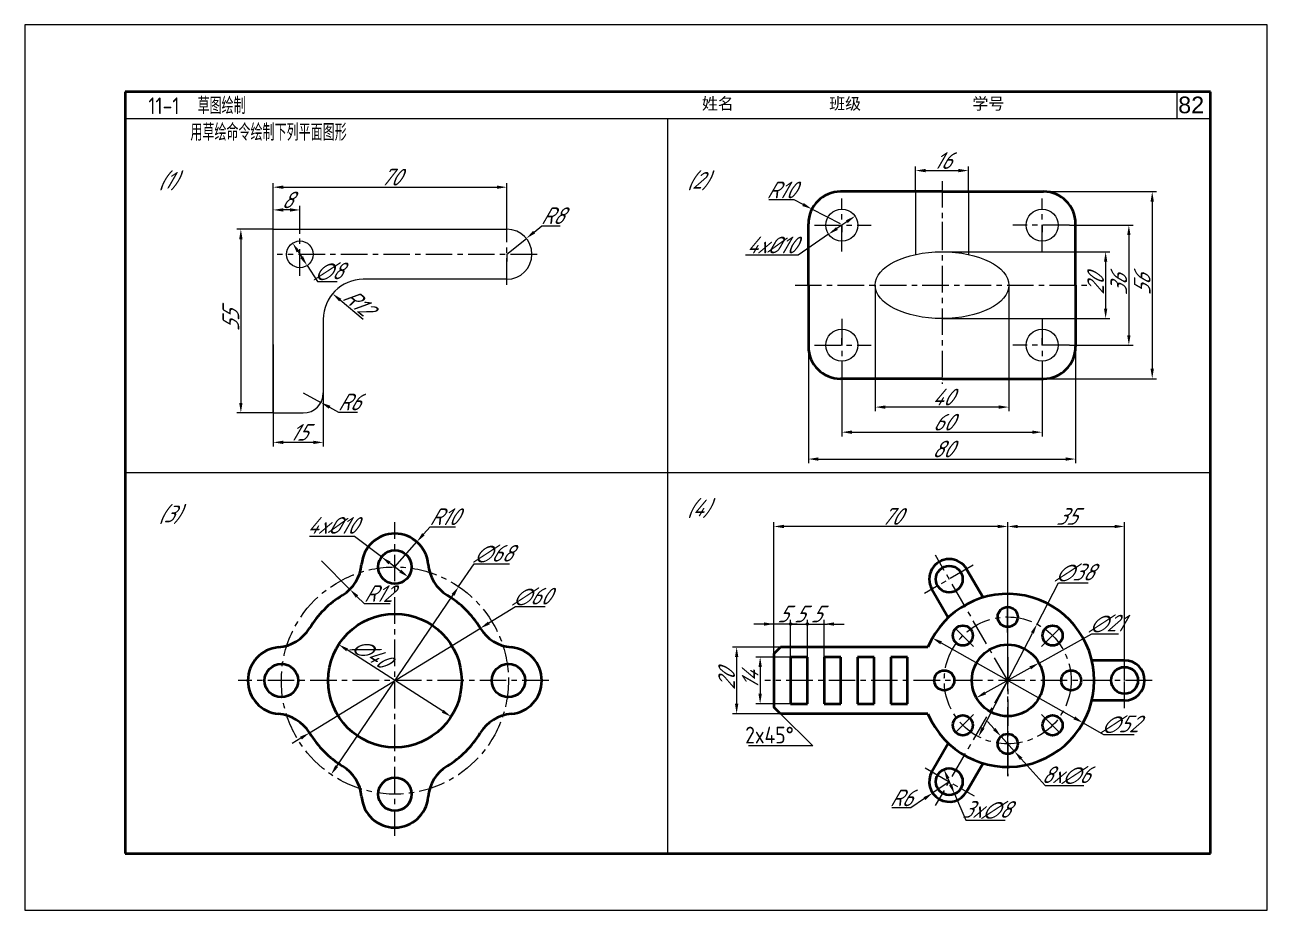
# Model space of a CAD drawing. Header units: millimetres. Extents: x 2195 to 3375, y 1151 to 1419.
# Drawn here: x 2194.7 to 2566.7, y 1154.1 to 1419.1 of the extents above; entities that cross this region are included whole.
import ezdxf

# ---------------------------------------------------------------- set-up
doc = ezdxf.new("R2010")
doc.units = ezdxf.units.MM
doc.header["$LTSCALE"] = 0.5
doc.header["$PDMODE"] = 33
doc.linetypes.add('CENTER', pattern=[50.8, 31.75, -6.35, 6.35, -6.35])
doc.layers.add('1轮廓实线层', color=7, linetype='Continuous', lineweight=30)
doc.layers.add('粗实线', color=7, linetype='Continuous', lineweight=53)
for name, color, linetype in [('2', 1, 'CENTER'), ('4', 7, 'Continuous'), ('图层2', 7, 'Continuous'), ('图层3', 1, 'CENTER'), ('尺寸标注', 250, 'Continuous'), ('文字', 7, 'Continuous'), ('细实线', 7, 'Continuous')]:
    doc.layers.add(name, color=color, linetype=linetype)
doc.styles.add('gb', font='gbenor.shx', dxfattribs={"bigfont": 'gbcbig.shx'})
doc.styles.add('样式 1', font='ARIAL.TTF', dxfattribs={"height": 5})
doc.styles.add('汉字', font='gbenor.shx', dxfattribs={"oblique": 30, "height": 5, "bigfont": 'gbcbig.shx'})
doc.dimstyles.new('GB-35', dxfattribs={"dimtxt": 3.5, "dimasz": 3, "dimexe": 1.25, "dimexo": 0, "dimgap": 0.5, "dimtad": 1, "dimdec": 0, "dimdsep": 46, "dimtxsty": '汉字', "dimcen": 2.5, "dimadec": 0, "dimazin": 2, "dimtfac": 1, "dimtdec": 0, "dimtmove": 0, "dimatfit": 3, "dimfxl": 0, "dimarcsym": 0})
doc.dimstyles.new('GB-35$0', dxfattribs={"dimtxt": 3.5, "dimasz": 3, "dimexe": 1.25, "dimexo": 0, "dimgap": 0.5, "dimtad": 1, "dimdec": 0, "dimdsep": 46, "dimtxsty": '汉字', "dimcen": 2.5, "dimadec": 0, "dimazin": 2, "dimtfac": 1, "dimtdec": 0, "dimtmove": 0, "dimatfit": 3, "dimfxl": 0, "dimarcsym": 0})
doc.dimstyles.new('GB-35$3', dxfattribs={"dimtxt": 3.5, "dimasz": 3, "dimexe": 1.25, "dimexo": 0, "dimgap": 0.5, "dimtad": 1, "dimtoh": 1, "dimdec": 0, "dimdsep": 46, "dimtxsty": '汉字', "dimcen": 2.5, "dimadec": 0, "dimazin": 2, "dimtfac": 1, "dimtdec": 0, "dimtmove": 0, "dimatfit": 2, "dimfxl": 0, "dimarcsym": 0})
doc.dimstyles.new('GB-35$4', dxfattribs={"dimtxt": 3.5, "dimasz": 3, "dimexe": 1.25, "dimexo": 0, "dimgap": 0.5, "dimtad": 1, "dimtoh": 1, "dimdec": 0, "dimdsep": 46, "dimtxsty": '汉字', "dimcen": 2.5, "dimadec": 0, "dimazin": 2, "dimtfac": 1, "dimtdec": 0, "dimtmove": 0, "dimatfit": 1, "dimfxl": 0, "dimarcsym": 0})

# ---------------------------------------------------------------- blocks, each defined once
blk = doc.blocks.new('*D8')
at = {"layer": 'Defpoints', "color": 0, "transparency": 16777216}
for p in [(2499.78, 1369.18), (2499.78, 1313.18), (2532.32, 1313.18)]:
    blk.add_point(p, dxfattribs=at)
at = {"layer": '图层2', "color": 0, "lineweight": -2, "transparency": 16777216}
for p, q in [((2499.78, 1369.18), (2533.57, 1369.18)), ((2532.32, 1366.18), (2532.32, 1316.18)), ((2499.78, 1313.18), (2533.57, 1313.18))]:
    blk.add_line(p, q, dxfattribs=at)
at = {"layer": '图层2', "color": 0, "transparency": 16777216}
for points in [[(2531.82, 1366.18), (2532.82, 1366.18), (2532.32, 1369.18)], [(2531.82, 1316.18), (2532.82, 1316.18), (2532.32, 1313.18)]]:
    blk.add_solid(points, dxfattribs=at)
at = {"layer": '图层2', "color": 0, "transparency": 16777216, "insert": (2529.32, 1341.18), "char_height": 5, "attachment_point": 5, "rotation": 90, "style": '汉字'}
blk.add_mtext('56', dxfattribs=at)
blk = doc.blocks.new('*D9')
at = {"layer": 'Defpoints', "color": 0, "transparency": 16777216}
for p in [(2429.38, 1359.58), (2509.38, 1359.58), (2509.38, 1289.13)]:
    blk.add_point(p, dxfattribs=at)
at = {"layer": '图层2', "color": 0, "lineweight": -2, "transparency": 16777216}
for p, q in [((2429.38, 1359.58), (2429.38, 1287.88)), ((2509.38, 1359.58), (2509.38, 1287.88)), ((2432.38, 1289.13), (2506.38, 1289.13))]:
    blk.add_line(p, q, dxfattribs=at)
at = {"layer": '图层2', "color": 0, "transparency": 16777216}
for points in [[(2432.38, 1289.63), (2432.38, 1288.63), (2429.38, 1289.13)], [(2506.38, 1289.63), (2506.38, 1288.63), (2509.38, 1289.13)]]:
    blk.add_solid(points, dxfattribs=at)
at = {"layer": '图层2', "color": 0, "transparency": 16777216, "insert": (2469.38, 1292.13), "char_height": 5, "attachment_point": 5, "style": '汉字'}
blk.add_mtext('80', dxfattribs=at)
blk = doc.blocks.new('*D10')
at = {"layer": 'Defpoints', "color": 0, "transparency": 16777216}
for p in [(2439.38, 1315.28), (2499.38, 1315.28), (2499.38, 1297.17)]:
    blk.add_point(p, dxfattribs=at)
at = {"layer": '图层2', "color": 0, "lineweight": -2, "transparency": 16777216}
for p, q in [((2439.38, 1315.28), (2439.38, 1295.92)), ((2499.38, 1315.28), (2499.38, 1295.92)), ((2442.38, 1297.17), (2496.38, 1297.17))]:
    blk.add_line(p, q, dxfattribs=at)
at = {"layer": '图层2', "color": 0, "transparency": 16777216}
for points in [[(2442.38, 1297.67), (2442.38, 1296.67), (2439.38, 1297.17)], [(2496.38, 1297.67), (2496.38, 1296.67), (2499.38, 1297.17)]]:
    blk.add_solid(points, dxfattribs=at)
at = {"layer": '图层2', "color": 0, "transparency": 16777216, "insert": (2469.58, 1300.17), "char_height": 5, "attachment_point": 5, "style": '汉字'}
blk.add_mtext('60', dxfattribs=at)
blk = doc.blocks.new('*D11')
at = {"layer": 'Defpoints', "color": 0, "transparency": 16777216}
for p in [(2449.38, 1341.18), (2489.38, 1341.18), (2449.38, 1304.68)]:
    blk.add_point(p, dxfattribs=at)
at = {"layer": '图层2', "color": 0, "lineweight": -2, "transparency": 16777216}
for p, q in [((2449.38, 1341.18), (2449.38, 1303.43)), ((2489.38, 1341.18), (2489.38, 1303.43)), ((2486.38, 1304.68), (2452.38, 1304.68))]:
    blk.add_line(p, q, dxfattribs=at)
at = {"layer": '图层2', "color": 0, "transparency": 16777216}
for points in [[(2452.38, 1305.18), (2452.38, 1304.18), (2449.38, 1304.68)], [(2486.38, 1305.18), (2486.38, 1304.18), (2489.38, 1304.68)]]:
    blk.add_solid(points, dxfattribs=at)
at = {"layer": '图层2', "color": 0, "transparency": 16777216, "insert": (2469.38, 1307.68), "char_height": 5, "attachment_point": 5, "style": '汉字'}
blk.add_mtext('40', dxfattribs=at)
blk = doc.blocks.new('*D12')
at = {"layer": 'Defpoints', "color": 0, "transparency": 16777216}
for p in [(2507.53, 1359.15), (2507.53, 1323.21), (2525.32, 1323.21)]:
    blk.add_point(p, dxfattribs=at)
at = {"layer": '图层2', "color": 0, "lineweight": -2, "transparency": 16777216}
for p, q in [((2507.53, 1359.15), (2526.57, 1359.15)), ((2525.32, 1356.15), (2525.32, 1326.21)), ((2507.53, 1323.21), (2526.57, 1323.21))]:
    blk.add_line(p, q, dxfattribs=at)
at = {"layer": '图层2', "color": 0, "transparency": 16777216}
for points in [[(2524.82, 1356.15), (2525.82, 1356.15), (2525.32, 1359.15)], [(2524.82, 1326.21), (2525.82, 1326.21), (2525.32, 1323.21)]]:
    blk.add_solid(points, dxfattribs=at)
at = {"layer": '图层2', "color": 0, "transparency": 16777216, "insert": (2522.32, 1341.18), "char_height": 5, "attachment_point": 5, "rotation": 90, "style": '汉字'}
blk.add_mtext('36', dxfattribs=at)
blk = doc.blocks.new('*D13')
at = {"layer": '4', "color": 0, "lineweight": -2, "transparency": 16777216}
for p, q in [((2440.87, 1360.17), (2437.9, 1358.14)), ((2435.43, 1356.44), (2426.34, 1350.2)), ((2426.34, 1350.2), (2410.52, 1350.2))]:
    blk.add_line(p, q, dxfattribs=at)
at = {"layer": '4', "color": 0, "transparency": 16777216}
for points in [[(2440.59, 1360.59), (2441.15, 1359.76), (2443.34, 1361.87)], [(2437.62, 1358.55), (2438.18, 1357.72), (2435.43, 1356.44)]]:
    blk.add_solid(points, dxfattribs=at)
at = {"layer": 'Defpoints', "color": 0, "transparency": 16777216}
for p in [(2443.34, 1361.87), (2435.43, 1356.44)]:
    blk.add_point(p, dxfattribs=at)
at = {"layer": '4', "color": 0, "transparency": 16777216, "insert": (2418.18, 1353.2), "char_height": 5, "attachment_point": 5, "style": '汉字'}
blk.add_mtext('4x%%C10', dxfattribs=at)
blk = doc.blocks.new('*D14')
at = {"layer": 'Defpoints', "color": 0, "transparency": 16777216}
for p in [(2430.44, 1363.95), (2438.98, 1359.58)]:
    blk.add_point(p, dxfattribs=at)
at = {"layer": '图层2', "color": 0, "lineweight": -2, "transparency": 16777216}
for p, q in [((2425.09, 1366.68), (2417.51, 1366.68)), ((2427.76, 1365.31), (2425.09, 1366.68)), ((2438.98, 1359.58), (2430.44, 1363.95))]:
    blk.add_line(p, q, dxfattribs=at)
at = {"layer": '图层2', "color": 0, "transparency": 16777216}
blk.add_solid([(2427.99, 1365.76), (2427.54, 1364.87), (2430.44, 1363.95)], dxfattribs=at)
at = {"layer": '图层2', "color": 0, "transparency": 16777216, "insert": (2421.05, 1369.68), "char_height": 5, "attachment_point": 5, "style": '汉字'}
blk.add_mtext('R10', dxfattribs=at)
blk = doc.blocks.new('*D15')
at = {"layer": 'Defpoints', "color": 0, "transparency": 16777216}
for p in [(2469.38, 1351.18), (2469.38, 1331.18), (2518.37, 1331.18)]:
    blk.add_point(p, dxfattribs=at)
at = {"layer": '图层2', "color": 0, "lineweight": -2, "transparency": 16777216}
for p, q in [((2469.38, 1351.18), (2519.62, 1351.18)), ((2518.37, 1348.18), (2518.37, 1334.18)), ((2469.38, 1331.18), (2519.62, 1331.18))]:
    blk.add_line(p, q, dxfattribs=at)
at = {"layer": '图层2', "color": 0, "transparency": 16777216}
for points in [[(2517.87, 1348.18), (2518.87, 1348.18), (2518.37, 1351.18)], [(2517.87, 1334.18), (2518.87, 1334.18), (2518.37, 1331.18)]]:
    blk.add_solid(points, dxfattribs=at)
at = {"layer": '图层2', "color": 0, "transparency": 16777216, "insert": (2515.37, 1341.18), "char_height": 5, "attachment_point": 5, "rotation": 90, "style": '汉字'}
blk.add_mtext('20', dxfattribs=at)
blk = doc.blocks.new('*D16')
at = {"layer": 'Defpoints', "color": 0, "transparency": 16777216}
for p in [(2477.31, 1375.48), (2461.46, 1369.18), (2477.31, 1369.18)]:
    blk.add_point(p, dxfattribs=at)
at = {"layer": '图层2', "color": 0, "lineweight": -2, "transparency": 16777216}
for p, q in [((2461.46, 1369.18), (2461.46, 1376.73)), ((2477.31, 1369.18), (2477.31, 1376.73)), ((2464.46, 1375.48), (2474.31, 1375.48))]:
    blk.add_line(p, q, dxfattribs=at)
at = {"layer": '图层2', "color": 0, "transparency": 16777216}
for points in [[(2464.46, 1375.98), (2464.46, 1374.98), (2461.46, 1375.48)], [(2474.31, 1375.98), (2474.31, 1374.98), (2477.31, 1375.48)]]:
    blk.add_solid(points, dxfattribs=at)
at = {"layer": '图层2', "color": 0, "transparency": 16777216, "insert": (2469.38, 1378.48), "char_height": 5, "attachment_point": 5, "style": '汉字'}
blk.add_mtext('16', dxfattribs=at)
blk = doc.blocks.new('*D17')
at = {"layer": 'Defpoints', "color": 0, "transparency": 16777216}
for p in [(2498.42, 1228.08), (2479.68, 1217.66)]:
    blk.add_point(p, dxfattribs=at)
at = {"layer": '图层2', "color": 0, "lineweight": -2, "transparency": 16777216}
for p, q in [((2498.42, 1228.08), (2514.23, 1236.86)), ((2514.23, 1236.86), (2522.23, 1236.86)), ((2482.3, 1219.12), (2495.79, 1226.62))]:
    blk.add_line(p, q, dxfattribs=at)
at = {"layer": '图层2', "color": 0, "transparency": 16777216}
for points in [[(2495.55, 1227.06), (2496.04, 1226.18), (2498.42, 1228.08)], [(2482.06, 1219.56), (2482.55, 1218.68), (2479.68, 1217.66)]]:
    blk.add_solid(points, dxfattribs=at)
at = {"layer": '图层2', "color": 0, "transparency": 16777216, "insert": (2518.48, 1239.86), "char_height": 5, "attachment_point": 5, "style": '汉字'}
blk.add_mtext('∅21', dxfattribs=at)
blk = doc.blocks.new('*D18')
at = {"layer": 'Defpoints', "color": 0, "transparency": 16777216}
for p in [(2497.82, 1239.73), (2480.28, 1206.01)]:
    blk.add_point(p, dxfattribs=at)
at = {"layer": '图层2', "color": 0, "lineweight": -2, "transparency": 16777216}
for p, q in [((2497.82, 1239.73), (2504.26, 1252.11)), ((2504.26, 1252.11), (2513.09, 1252.11)), ((2481.67, 1208.67), (2496.43, 1237.06))]:
    blk.add_line(p, q, dxfattribs=at)
at = {"layer": '图层2', "color": 0, "transparency": 16777216}
for points in [[(2495.99, 1237.3), (2496.87, 1236.83), (2497.82, 1239.73)], [(2481.22, 1208.91), (2482.11, 1208.44), (2480.28, 1206.01)]]:
    blk.add_solid(points, dxfattribs=at)
at = {"layer": '图层2', "color": 0, "transparency": 16777216, "insert": (2508.92, 1255.11), "char_height": 5, "attachment_point": 5, "style": '汉字'}
blk.add_mtext('∅38', dxfattribs=at)
blk = doc.blocks.new('*D19')
at = {"layer": 'Defpoints', "color": 0, "transparency": 16777216}
for p in [(2466.49, 1235.57), (2511.61, 1210.17)]:
    blk.add_point(p, dxfattribs=at)
at = {"layer": '图层2', "color": 0, "lineweight": -2, "transparency": 16777216}
for p, q in [((2469.1, 1234.1), (2508.99, 1211.64)), ((2511.61, 1210.17), (2517.78, 1206.69)), ((2517.78, 1206.69), (2526.87, 1206.69))]:
    blk.add_line(p, q, dxfattribs=at)
at = {"layer": '图层2', "color": 0, "transparency": 16777216}
for points in [[(2469.35, 1234.54), (2468.86, 1233.66), (2466.49, 1235.57)], [(2509.24, 1212.08), (2508.75, 1211.2), (2511.61, 1210.17)]]:
    blk.add_solid(points, dxfattribs=at)
at = {"layer": '图层2', "color": 0, "transparency": 16777216, "insert": (2522.57, 1209.69), "char_height": 5, "attachment_point": 5, "style": '汉字'}
blk.add_mtext('∅52', dxfattribs=at)
blk = doc.blocks.new('*D20')
at = {"layer": 'Defpoints', "color": 0, "transparency": 16777216}
for p in [(2471.55, 1192.56), (2466.59, 1189.17)]:
    blk.add_point(p, dxfattribs=at)
at = {"layer": '图层2', "color": 0, "lineweight": -2, "transparency": 16777216}
for p, q in [((2471.55, 1192.56), (2466.59, 1189.17)), ((2464.12, 1187.48), (2460.06, 1184.71)), ((2460.06, 1184.71), (2454.35, 1184.71))]:
    blk.add_line(p, q, dxfattribs=at)
at = {"layer": '图层2', "color": 0, "transparency": 16777216}
blk.add_solid([(2463.83, 1187.9), (2464.4, 1187.07), (2466.59, 1189.17)], dxfattribs=at)
at = {"layer": '图层2', "color": 0, "transparency": 16777216, "insert": (2456.96, 1187.71), "char_height": 5, "attachment_point": 5, "style": '汉字'}
blk.add_mtext('R6', dxfattribs=at)
blk = doc.blocks.new('*D21')
at = {"layer": 'Defpoints', "color": 0, "transparency": 16777216}
for p in [(2524.05, 1268.95), (2489.05, 1222.94), (2524.05, 1222.87)]:
    blk.add_point(p, dxfattribs=at)
at = {"layer": '图层2', "color": 0, "lineweight": -2, "transparency": 16777216}
for p, q in [((2489.05, 1222.94), (2489.05, 1270.2)), ((2492.05, 1268.95), (2521.05, 1268.95)), ((2524.05, 1222.87), (2524.05, 1270.2))]:
    blk.add_line(p, q, dxfattribs=at)
at = {"layer": '图层2', "color": 0, "transparency": 16777216}
for points in [[(2492.05, 1269.45), (2492.05, 1268.45), (2489.05, 1268.95)], [(2521.05, 1269.45), (2521.05, 1268.45), (2524.05, 1268.95)]]:
    blk.add_solid(points, dxfattribs=at)
at = {"layer": '图层2', "color": 0, "transparency": 16777216, "insert": (2506.55, 1271.95), "char_height": 5, "attachment_point": 5, "style": '汉字'}
blk.add_mtext('35', dxfattribs=at)
blk = doc.blocks.new('*D22')
at = {"layer": 'Defpoints', "color": 0, "transparency": 16777216}
for p in [(2419.05, 1268.95), (2489.05, 1268.95), (2419.05, 1230.87)]:
    blk.add_point(p, dxfattribs=at)
at = {"layer": '图层2', "color": 0, "lineweight": -2, "transparency": 16777216}
for p, q in [((2419.05, 1230.87), (2419.05, 1270.2)), ((2486.05, 1268.95), (2422.05, 1268.95)), ((2489.05, 1268.95), (2489.05, 1270.2))]:
    blk.add_line(p, q, dxfattribs=at)
at = {"layer": '图层2', "color": 0, "transparency": 16777216}
for points in [[(2422.05, 1269.45), (2422.05, 1268.45), (2419.05, 1268.95)], [(2486.05, 1269.45), (2486.05, 1268.45), (2489.05, 1268.95)]]:
    blk.add_solid(points, dxfattribs=at)
at = {"layer": '图层2', "color": 0, "transparency": 16777216, "insert": (2454.05, 1271.95), "char_height": 5, "attachment_point": 5, "style": '汉字'}
blk.add_mtext('70', dxfattribs=at)
blk = doc.blocks.new('*D23')
at = {"layer": 'Defpoints', "color": 0, "transparency": 16777216}
for p in [(2424.05, 1229.87), (2414.92, 1215.87), (2424.05, 1215.87)]:
    blk.add_point(p, dxfattribs=at)
at = {"layer": '图层2', "color": 0, "lineweight": -2, "transparency": 16777216}
for p, q in [((2424.05, 1229.87), (2413.67, 1229.87)), ((2414.92, 1226.87), (2414.92, 1218.87)), ((2424.05, 1215.87), (2413.67, 1215.87))]:
    blk.add_line(p, q, dxfattribs=at)
at = {"layer": '图层2', "color": 0, "transparency": 16777216}
for points in [[(2414.42, 1226.87), (2415.42, 1226.87), (2414.92, 1229.87)], [(2414.42, 1218.87), (2415.42, 1218.87), (2414.92, 1215.87)]]:
    blk.add_solid(points, dxfattribs=at)
at = {"layer": '图层2', "color": 0, "transparency": 16777216, "insert": (2411.92, 1222.87), "char_height": 5, "attachment_point": 5, "rotation": 90, "style": '汉字'}
blk.add_mtext('14', dxfattribs=at)
blk = doc.blocks.new('*D24')
at = {"layer": 'Defpoints', "color": 0, "transparency": 16777216}
for p in [(2421.05, 1232.87), (2407.88, 1212.87), (2421.05, 1212.87)]:
    blk.add_point(p, dxfattribs=at)
at = {"layer": '图层2', "color": 0, "lineweight": -2, "transparency": 16777216}
for p, q in [((2421.05, 1232.87), (2406.63, 1232.87)), ((2407.88, 1229.87), (2407.88, 1215.87)), ((2421.05, 1212.87), (2406.63, 1212.87))]:
    blk.add_line(p, q, dxfattribs=at)
at = {"layer": '图层2', "color": 0, "transparency": 16777216}
for points in [[(2407.38, 1229.87), (2408.38, 1229.87), (2407.88, 1232.87)], [(2407.38, 1215.87), (2408.38, 1215.87), (2407.88, 1212.87)]]:
    blk.add_solid(points, dxfattribs=at)
at = {"layer": '图层2', "color": 0, "transparency": 16777216, "insert": (2404.88, 1222.87), "char_height": 5, "attachment_point": 5, "rotation": 90, "style": '汉字'}
blk.add_mtext('20', dxfattribs=at)
blk = doc.blocks.new('*D29')
at = {"layer": 'Defpoints', "color": 0, "transparency": 16777216}
for p in [(2288.7, 1233.62), (2322.37, 1212.02)]:
    blk.add_point(p, dxfattribs=at)
at = {"layer": '图层2', "color": 0, "lineweight": -2, "transparency": 16777216}
blk.add_line((2319.85, 1213.64), (2291.23, 1232), dxfattribs=at)
at = {"layer": '图层2', "color": 0, "transparency": 16777216}
for points in [[(2291.5, 1232.42), (2290.96, 1231.58), (2288.7, 1233.62)], [(2320.12, 1214.06), (2319.58, 1213.22), (2322.37, 1212.02)]]:
    blk.add_solid(points, dxfattribs=at)
at = {"layer": '图层2', "color": 0, "transparency": 16777216, "insert": (2298.18, 1231.11), "char_height": 5, "attachment_point": 5, "rotation": 327.3165, "style": '汉字'}
blk.add_mtext('∅40', dxfattribs=at)
blk = doc.blocks.new('*D25')
at = {"layer": 'Defpoints', "color": 0, "transparency": 16777216}
for p in [(2324.64, 1250.95), (2286.43, 1194.7)]:
    blk.add_point(p, dxfattribs=at)
at = {"layer": '图层2', "color": 0, "lineweight": -2, "transparency": 16777216}
for p, q in [((2324.64, 1250.95), (2329.28, 1257.77)), ((2329.28, 1257.77), (2339.91, 1257.77)), ((2288.12, 1197.18), (2322.96, 1248.47))]:
    blk.add_line(p, q, dxfattribs=at)
at = {"layer": '图层2', "color": 0, "transparency": 16777216}
for points in [[(2322.54, 1248.75), (2323.37, 1248.18), (2324.64, 1250.95)], [(2287.7, 1197.46), (2288.53, 1196.9), (2286.43, 1194.7)]]:
    blk.add_solid(points, dxfattribs=at)
at = {"layer": '图层2', "color": 0, "transparency": 16777216, "insert": (2334.85, 1260.77), "char_height": 5, "attachment_point": 5, "style": '汉字'}
blk.add_mtext('∅68', dxfattribs=at)
blk = doc.blocks.new('*D26')
at = {"layer": 'Defpoints', "color": 0, "transparency": 16777216}
for p in [(2312.12, 1264.35), (2305.54, 1256.82)]:
    blk.add_point(p, dxfattribs=at)
at = {"layer": '图层2', "color": 0, "lineweight": -2, "transparency": 16777216}
for p, q in [((2314.09, 1266.61), (2316.06, 1268.87)), ((2316.06, 1268.87), (2323.65, 1268.87)), ((2305.54, 1256.82), (2312.12, 1264.35))]:
    blk.add_line(p, q, dxfattribs=at)
at = {"layer": '图层2', "color": 0, "transparency": 16777216}
blk.add_solid([(2313.71, 1266.94), (2314.47, 1266.28), (2312.12, 1264.35)], dxfattribs=at)
at = {"layer": '图层2', "color": 0, "transparency": 16777216, "insert": (2320.11, 1271.87), "char_height": 5, "attachment_point": 5, "style": '汉字'}
blk.add_mtext('R10', dxfattribs=at)
blk = doc.blocks.new('*D27')
at = {"layer": 'Defpoints', "color": 0, "transparency": 16777216}
for p in [(2283.61, 1258.65), (2292.07, 1250.13)]:
    blk.add_point(p, dxfattribs=at)
at = {"layer": '图层2', "color": 0, "lineweight": -2, "transparency": 16777216}
for p, q in [((2283.61, 1258.65), (2292.07, 1250.13)), ((2294.18, 1248), (2296.3, 1245.87)), ((2296.3, 1245.87), (2304.13, 1245.87))]:
    blk.add_line(p, q, dxfattribs=at)
at = {"layer": '图层2', "color": 0, "transparency": 16777216}
blk.add_solid([(2294.54, 1248.35), (2293.83, 1247.65), (2292.07, 1250.13)], dxfattribs=at)
at = {"layer": '图层2', "color": 0, "transparency": 16777216, "insert": (2300.46, 1248.87), "char_height": 5, "attachment_point": 5, "style": '汉字'}
blk.add_mtext('R12', dxfattribs=at)
blk = doc.blocks.new('*D28')
at = {"layer": 'Defpoints', "color": 0, "transparency": 16777216}
for p in [(2331.13, 1238.48), (2279.95, 1207.16)]:
    blk.add_point(p, dxfattribs=at)
at = {"layer": '图层2', "color": 0, "lineweight": -2, "transparency": 16777216}
for p, q in [((2341.66, 1244.93), (2333.68, 1240.05)), ((2350.5, 1244.93), (2341.66, 1244.93)), ((2279.95, 1207.16), (2331.13, 1238.48)), ((2277.39, 1205.6), (2274.83, 1204.03))]:
    blk.add_line(p, q, dxfattribs=at)
at = {"layer": '图层2', "color": 0, "transparency": 16777216}
for points in [[(2333.42, 1240.48), (2333.95, 1239.62), (2331.13, 1238.48)], [(2277.13, 1206.02), (2277.65, 1205.17), (2279.95, 1207.16)]]:
    blk.add_solid(points, dxfattribs=at)
at = {"layer": '图层2', "color": 0, "transparency": 16777216, "insert": (2346.33, 1247.93), "char_height": 5, "attachment_point": 5, "style": '汉字'}
blk.add_mtext('∅60', dxfattribs=at)
blk = doc.blocks.new('*D32')
at = {"layer": 'Defpoints', "color": 0, "transparency": 16777216}
for p in [(2339.09, 1370.51), (2269.09, 1357.94), (2339.09, 1357.94)]:
    blk.add_point(p, dxfattribs=at)
at = {"layer": '尺寸标注', "color": 0, "lineweight": -2, "transparency": 16777216}
for p, q in [((2269.09, 1357.94), (2269.09, 1371.76)), ((2272.09, 1370.51), (2336.09, 1370.51)), ((2339.09, 1357.94), (2339.09, 1371.76))]:
    blk.add_line(p, q, dxfattribs=at)
at = {"layer": '尺寸标注', "color": 0, "transparency": 16777216}
for points in [[(2272.09, 1371.01), (2272.09, 1370.01), (2269.09, 1370.51)], [(2336.09, 1371.01), (2336.09, 1370.01), (2339.09, 1370.51)]]:
    blk.add_solid(points, dxfattribs=at)
at = {"layer": '尺寸标注', "color": 0, "transparency": 16777216, "insert": (2304.09, 1373.51), "char_height": 5, "attachment_point": 5, "style": '汉字'}
blk.add_mtext('70', dxfattribs=at)
blk = doc.blocks.new('*D33')
at = {"layer": 'Defpoints', "color": 0, "transparency": 16777216}
for p in [(2269.09, 1357.94), (2259.42, 1302.94), (2269.09, 1302.94)]:
    blk.add_point(p, dxfattribs=at)
at = {"layer": '尺寸标注', "color": 0, "lineweight": -2, "transparency": 16777216}
for p, q in [((2269.09, 1357.94), (2258.17, 1357.94)), ((2259.42, 1354.94), (2259.42, 1305.94)), ((2269.09, 1302.94), (2258.17, 1302.94))]:
    blk.add_line(p, q, dxfattribs=at)
at = {"layer": '尺寸标注', "color": 0, "transparency": 16777216}
for points in [[(2258.92, 1354.94), (2259.92, 1354.94), (2259.42, 1357.94)], [(2258.92, 1305.94), (2259.92, 1305.94), (2259.42, 1302.94)]]:
    blk.add_solid(points, dxfattribs=at)
at = {"layer": '尺寸标注', "color": 0, "transparency": 16777216, "insert": (2256.42, 1330.44), "char_height": 5, "attachment_point": 5, "rotation": 90, "style": '汉字'}
blk.add_mtext('55', dxfattribs=at)
blk = doc.blocks.new('*D34')
at = {"layer": 'Defpoints', "color": 0, "transparency": 16777216}
for p in [(2269.09, 1363.7), (2269.09, 1357.94), (2277.09, 1356.51)]:
    blk.add_point(p, dxfattribs=at)
at = {"layer": '尺寸标注', "color": 0, "lineweight": -2, "transparency": 16777216}
for p, q in [((2269.09, 1357.94), (2269.09, 1364.95)), ((2274.09, 1363.7), (2272.09, 1363.7)), ((2277.09, 1356.51), (2277.09, 1364.95))]:
    blk.add_line(p, q, dxfattribs=at)
at = {"layer": '尺寸标注', "color": 0, "transparency": 16777216}
for points in [[(2272.09, 1364.2), (2272.09, 1363.2), (2269.09, 1363.7)], [(2274.09, 1364.2), (2274.09, 1363.2), (2277.09, 1363.7)]]:
    blk.add_solid(points, dxfattribs=at)
at = {"layer": '尺寸标注', "color": 0, "transparency": 16777216, "insert": (2273.09, 1366.7), "char_height": 5, "attachment_point": 5, "style": '汉字'}
blk.add_mtext('8', dxfattribs=at)
blk = doc.blocks.new('*D35')
at = {"layer": 'Defpoints', "color": 0, "transparency": 16777216}
for p in [(2344.91, 1355.17), (2339.09, 1350.44)]:
    blk.add_point(p, dxfattribs=at)
at = {"layer": '尺寸标注', "color": 0, "lineweight": -2, "transparency": 16777216}
for p, q in [((2347.24, 1357.06), (2349.56, 1358.96)), ((2349.56, 1358.96), (2355.06, 1358.96)), ((2339.09, 1350.44), (2344.91, 1355.17))]:
    blk.add_line(p, q, dxfattribs=at)
at = {"layer": '尺寸标注', "color": 0, "transparency": 16777216}
blk.add_solid([(2346.92, 1357.45), (2347.55, 1356.68), (2344.91, 1355.17)], dxfattribs=at)
at = {"layer": '尺寸标注', "color": 0, "transparency": 16777216, "insert": (2352.56, 1361.96), "char_height": 5, "attachment_point": 5, "style": '汉字'}
blk.add_mtext('R8', dxfattribs=at)
blk = doc.blocks.new('*D36')
at = {"layer": 'Defpoints', "color": 0, "transparency": 16777216}
for p in [(2286.88, 1338.63), (2296.09, 1330.94)]:
    blk.add_point(p, dxfattribs=at)
at = {"layer": '尺寸标注', "color": 0, "lineweight": -2, "transparency": 16777216}
blk.add_line((2296.09, 1330.94), (2289.18, 1336.71), dxfattribs=at)
at = {"layer": '尺寸标注', "color": 0, "transparency": 16777216}
blk.add_solid([(2289.5, 1337.09), (2288.86, 1336.32), (2286.88, 1338.63)], dxfattribs=at)
at = {"layer": '尺寸标注', "color": 0, "transparency": 16777216, "insert": (2294.44, 1336.22), "char_height": 5, "attachment_point": 5, "rotation": 320.1466, "style": '汉字'}
blk.add_mtext('R12', dxfattribs=at)
blk = doc.blocks.new('*D37')
at = {"layer": 'Defpoints', "color": 0, "transparency": 16777216}
for p in [(2278.09, 1308.94), (2283.36, 1306.07)]:
    blk.add_point(p, dxfattribs=at)
at = {"layer": '尺寸标注', "color": 0, "lineweight": -2, "transparency": 16777216}
for p, q in [((2278.09, 1308.94), (2283.36, 1306.07)), ((2285.99, 1304.63), (2288.63, 1303.2)), ((2288.63, 1303.2), (2294.34, 1303.2))]:
    blk.add_line(p, q, dxfattribs=at)
at = {"layer": '尺寸标注', "color": 0, "transparency": 16777216}
blk.add_solid([(2286.23, 1305.07), (2285.76, 1304.19), (2283.36, 1306.07)], dxfattribs=at)
at = {"layer": '尺寸标注', "color": 0, "transparency": 16777216, "insert": (2291.73, 1306.2), "char_height": 5, "attachment_point": 5, "style": '汉字'}
blk.add_mtext('R6', dxfattribs=at)
blk = doc.blocks.new('*D38')
at = {"layer": 'Defpoints', "color": 0, "transparency": 16777216}
for p in [(2274.93, 1353.78), (2279.25, 1347.05)]:
    blk.add_point(p, dxfattribs=at)
at = {"layer": '尺寸标注', "color": 0, "lineweight": -2, "transparency": 16777216}
for p, q in [((2276.55, 1351.25), (2277.63, 1349.57)), ((2279.25, 1347.05), (2282.32, 1342.27)), ((2282.32, 1342.27), (2288.24, 1342.27))]:
    blk.add_line(p, q, dxfattribs=at)
at = {"layer": '尺寸标注', "color": 0, "transparency": 16777216}
for points in [[(2276.97, 1351.52), (2276.13, 1350.98), (2274.93, 1353.78)], [(2278.05, 1349.84), (2277.21, 1349.3), (2279.25, 1347.05)]]:
    blk.add_solid(points, dxfattribs=at)
at = {"layer": '尺寸标注', "color": 0, "transparency": 16777216, "insert": (2285.53, 1345.27), "char_height": 5, "attachment_point": 5, "style": '汉字'}
blk.add_mtext('∅8', dxfattribs=at)
blk = doc.blocks.new('*D39')
at = {"layer": 'Defpoints', "color": 0, "transparency": 16777216}
for p in [(2284.09, 1330.94), (2269.09, 1323.42), (2269.09, 1294.12)]:
    blk.add_point(p, dxfattribs=at)
at = {"layer": '尺寸标注', "color": 0, "lineweight": -2, "transparency": 16777216}
for p, q in [((2284.09, 1330.94), (2284.09, 1292.87)), ((2269.09, 1323.42), (2269.09, 1292.87)), ((2281.09, 1294.12), (2272.09, 1294.12))]:
    blk.add_line(p, q, dxfattribs=at)
at = {"layer": '尺寸标注', "color": 0, "transparency": 16777216}
for points in [[(2272.09, 1294.62), (2272.09, 1293.62), (2269.09, 1294.12)], [(2281.09, 1294.62), (2281.09, 1293.62), (2284.09, 1294.12)]]:
    blk.add_solid(points, dxfattribs=at)
at = {"layer": '尺寸标注', "color": 0, "transparency": 16777216, "insert": (2276.59, 1297.12), "char_height": 5, "attachment_point": 5, "style": '汉字'}
blk.add_mtext('15', dxfattribs=at)

msp = doc.modelspace()

# ---------------------------------------------------------------- hatches: boundary and pattern name
at = {"layer": '图层2'}
h = msp.add_hatch(color=0, dxfattribs=at)
h.paths.add_polyline_path([(2424.05, 1239.74), (2423.67, 1239.74, 0.414214), (2424.05, 1239.36)])
h.paths.add_polyline_path([(2424.05, 1239.74), (2424.05, 1240.12, 0.414214), (2423.67, 1239.74)])
h.paths.add_polyline_path([(2424.05, 1240.12), (2424.05, 1239.74), (2424.43, 1239.74, 0.414214)])
h.paths.add_polyline_path([(2424.43, 1239.74), (2424.05, 1239.74), (2424.05, 1239.36, 0.414214)])
h = msp.add_hatch(color=0, dxfattribs=at)
h.paths.add_polyline_path([(2429.05, 1239.74), (2428.67, 1239.74, 0.414214), (2429.05, 1239.36)])
h.paths.add_polyline_path([(2429.05, 1239.74), (2429.05, 1240.12, 0.414214), (2428.67, 1239.74)])
h.paths.add_polyline_path([(2429.05, 1240.12), (2429.05, 1239.74), (2429.43, 1239.74, 0.414214)])
h.paths.add_polyline_path([(2429.43, 1239.74), (2429.05, 1239.74), (2429.05, 1239.36, 0.414214)])

# ---------------------------------------------------------------- linework, layer by layer
at = {"layer": '1轮廓实线层'}
for p, q in [((2462.98, 1369.18), (2461.46, 1369.18)), ((2461.46, 1369.18), (2461.46, 1350.36)), ((2477.31, 1369.18), (2477.31, 1350.36)), ((2269.09, 1302.94), (2269.09, 1357.94)), ((2339.09, 1342.94), (2296.09, 1342.94)), ((2284.09, 1330.94), (2284.09, 1308.94)), ((2269.09, 1302.94), (2278.09, 1302.94))]:
    msp.add_line(p, q, dxfattribs=at)
at = {"layer": '1轮廓实线层', "lineweight": 30}
msp.add_line((2269.09, 1357.94), (2339.09, 1357.94), dxfattribs=at)
at = {"layer": '1轮廓实线层'}
for centre, radius in [((2439.38, 1359.15), 4.8), ((2499.38, 1359.15), 4.8), ((2277.09, 1350.41), 4), ((2439.38, 1323.21), 4.8), ((2499.38, 1323.21), 4.8)]:
    msp.add_circle(centre, radius, dxfattribs=at)
for centre, radius, start, end in [((2339.09, 1350.44), 7.5, 270, 90), ((2296.09, 1330.94), 12, 90, 180), ((2278.09, 1308.94), 6, 270, 360)]:
    msp.add_arc(centre, radius, start, end, dxfattribs=at)
msp.add_ellipse((2469.38, 1341.18), major_axis=(-20, 0), ratio=0.5, dxfattribs=at)
at = {"layer": '图层2'}
for p, q in [((2439.38, 1359.18), (2439.38, 1357.03)), ((2469.38, 1360.18), (2469.38, 1359.18)), ((2499.38, 1359.18), (2499.38, 1357.03)), ((2339.09, 1350.44), (2339.09, 1348.29)), ((2439.38, 1323.18), (2439.38, 1325.33)), ((2499.38, 1323.18), (2499.38, 1325.33)), ((2293.45, 1265.9), (2279.99, 1265.9)), ((2301.54, 1259.83), (2293.45, 1265.9)), ((2307.14, 1255.62), (2303.94, 1258.02)), ((2416.05, 1239.74), (2413.05, 1239.74)), ((2421.05, 1239.74), (2418.05, 1239.74)), ((2419.05, 1229.87), (2419.05, 1240.99)), ((2424.05, 1239.74), (2419.05, 1239.74)), ((2426.05, 1239.74), (2423.05, 1239.74)), ((2424.05, 1229.87), (2424.05, 1240.99)), ((2424.05, 1229.87), (2424.05, 1240.99)), ((2424.05, 1239.74), (2429.05, 1239.74)), ((2427.05, 1239.74), (2430.05, 1239.74)), ((2429.05, 1229.87), (2429.05, 1240.99)), ((2429.05, 1229.87), (2429.05, 1240.99)), ((2429.05, 1239.74), (2434.05, 1239.74)), ((2432.05, 1239.74), (2435.05, 1239.74)), ((2434.05, 1229.87), (2434.05, 1240.99)), ((2437.05, 1239.74), (2440.05, 1239.74)), ((2485.03, 1208.33), (2483.02, 1210.55)), ((2487.04, 1206.1), (2491.06, 1201.64)), ((2493.07, 1199.41), (2500.23, 1191.46)), ((2471.15, 1193.48), (2471.95, 1191.64)), ((2500.23, 1191.46), (2511.89, 1191.46)), ((2473.14, 1188.89), (2476.55, 1181.06)), ((2476.55, 1181.06), (2488.3, 1181.06))]:
    msp.add_line(p, q, dxfattribs=at)
msp.add_lwpolyline([(2421.05, 1212.87), (2430.67, 1203.25), (2411.47, 1203.25)], dxfattribs=at)
for centre in [(2424.05, 1239.74), (2429.05, 1239.74)]:
    msp.add_circle(centre, 0.381, dxfattribs=at)
for points in [[(2304.24, 1258.42), (2303.64, 1257.62), (2301.54, 1259.83)], [(2307.44, 1256.02), (2306.84, 1255.22), (2309.54, 1253.82)], [(2416.05, 1240.24), (2416.05, 1239.24), (2419.05, 1239.74)], [(2437.05, 1240.24), (2437.05, 1239.24), (2434.05, 1239.74)], [(2485.4, 1208.66), (2484.66, 1207.99), (2487.04, 1206.1)], [(2493.44, 1199.75), (2492.69, 1199.08), (2491.06, 1201.64)], [(2471.61, 1193.68), (2470.69, 1193.28), (2469.95, 1196.23)], [(2472.41, 1191.84), (2471.49, 1191.44), (2473.14, 1188.89)]]:
    msp.add_solid(points, dxfattribs=at)
at = {"layer": '图层3', "color": 7, "ltscale": 0.5}
for p, q in [((2469.38, 1372.34), (2469.38, 1311.6)), ((2439.38, 1351.28), (2439.38, 1367.08)), ((2499.38, 1351.28), (2499.38, 1367.08)), ((2339.09, 1341.32), (2339.09, 1359.36)), ((2431.24, 1359.15), (2448.18, 1359.15)), ((2507.53, 1359.15), (2490.59, 1359.15)), ((2277.09, 1344.01), (2277.09, 1356.51)), ((2348.12, 1350.41), (2270.32, 1350.41)), ((2425.38, 1341.18), (2513.38, 1341.18)), ((2439.38, 1331.08), (2439.38, 1315.28)), ((2499.38, 1331.08), (2499.38, 1315.28)), ((2431.24, 1323.21), (2448.18, 1323.21)), ((2507.53, 1323.21), (2490.59, 1323.21)), ((2305.54, 1176.33), (2305.54, 1270.25)), ((2489.05, 1222.8), (2467.43, 1260.33)), ((2478.74, 1257.33), (2464.13, 1248.9)), ((2489.05, 1194.22), (2489.05, 1251.38)), ((2488.97, 1237.23), (2488.97, 1246.43)), ((2478.81, 1233), (2472.3, 1239.51)), ((2499.15, 1233.03), (2505.66, 1239.54)), ((2524.05, 1214.57), (2524.05, 1231.43)), ((2489.05, 1194.22), (2489.05, 1229.87)), ((2351.61, 1222.82), (2258.63, 1222.82)), ((2532.28, 1222.87), (2416.31, 1222.87)), ((2489.05, 1222.94), (2467.36, 1185.45)), ((2478.84, 1212.66), (2472.33, 1206.15)), ((2499.18, 1212.69), (2505.69, 1206.19)), ((2489.02, 1208.46), (2489.02, 1199.26)), ((2464.36, 1196.71), (2478.97, 1188.28))]:
    msp.add_line(p, q, dxfattribs=at)
msp.add_lwpolyline([(2489.05, 1194.22), (2489.05, 1194.22), (2489.05, 1229.87), (2489.05, 1229.87)], close=True, dxfattribs=at)
for centre, radius in [((2305.54, 1222.82), 34), ((2489.05, 1222.87), 19)]:
    msp.add_circle(centre, radius, dxfattribs=at)
at = {"layer": '文字', "color": 7}
msp.add_line((2549.74, 1399.1), (2224.74, 1399.1), dxfattribs=at)
at = {"layer": '粗实线', "color": 7}
for p, q in [((2224.74, 1399.1), (2224.74, 1171.1)), ((2549.74, 1399.1), (2224.74, 1399.1)), ((2549.74, 1171.1), (2549.74, 1399.1)), ((2469.38, 1369.18), (2438.98, 1369.18)), ((2469.38, 1369.18), (2499.78, 1369.18)), ((2429.38, 1341.18), (2429.38, 1359.58)), ((2509.38, 1341.18), (2509.38, 1359.58)), ((2429.38, 1341.18), (2429.38, 1322.78)), ((2509.38, 1341.18), (2509.38, 1322.78)), ((2469.38, 1313.18), (2438.98, 1313.18)), ((2469.38, 1313.18), (2499.78, 1313.18)), ((2476.74, 1256.18), (2481.65, 1247.68)), ((2466.35, 1250.18), (2471.26, 1241.68)), ((2419.05, 1230.87), (2421.05, 1232.87)), ((2465.17, 1232.87), (2421.05, 1232.87)), ((2419.05, 1230.87), (2419.05, 1214.87)), ((2424.05, 1229.87), (2424.05, 1215.87)), ((2429.05, 1229.87), (2424.05, 1229.87)), ((2429.05, 1229.87), (2424.05, 1229.87)), ((2429.05, 1215.87), (2429.05, 1229.87)), ((2434.05, 1229.87), (2434.05, 1215.87)), ((2439.05, 1229.87), (2434.05, 1229.87)), ((2439.05, 1215.87), (2439.05, 1229.87)), ((2444.05, 1229.87), (2444.05, 1215.87)), ((2449.05, 1229.87), (2444.05, 1229.87)), ((2449.05, 1215.87), (2449.05, 1229.87)), ((2454.05, 1229.87), (2454.05, 1215.87)), ((2459.05, 1229.87), (2454.05, 1229.87)), ((2459.05, 1229.87), (2454.05, 1229.87)), ((2459.05, 1215.87), (2459.05, 1229.87)), ((2524.05, 1228.87), (2514.23, 1228.87)), ((2524.05, 1216.87), (2514.23, 1216.87)), ((2421.05, 1212.87), (2419.05, 1214.87)), ((2465.17, 1212.87), (2421.05, 1212.87)), ((2424.05, 1215.87), (2429.05, 1215.87)), ((2434.05, 1215.87), (2439.05, 1215.87)), ((2444.05, 1215.87), (2449.05, 1215.87)), ((2454.05, 1215.87), (2459.05, 1215.87)), ((2466.35, 1195.56), (2471.26, 1204.06)), ((2476.74, 1189.56), (2481.65, 1198.06)), ((2224.74, 1171.1), (2549.74, 1171.1))]:
    msp.add_line(p, q, dxfattribs=at)
for centre, radius in [((2305.54, 1256.82), 5), ((2471.55, 1253.18), 4), ((2305.54, 1222.82), 20), ((2489.05, 1241.87), 3), ((2475.61, 1236.3), 3), ((2502.48, 1236.3), 3), ((2489.05, 1222.87), 10.72), ((2271.54, 1222.82), 5), ((2339.54, 1222.82), 5), ((2470.05, 1222.87), 3), ((2508.05, 1222.87), 3), ((2524.05, 1222.87), 4), ((2475.61, 1209.43), 3), ((2502.48, 1209.43), 3), ((2489.05, 1203.87), 3), ((2471.55, 1192.56), 4), ((2305.54, 1188.82), 5)]:
    msp.add_circle(centre, radius, dxfattribs=at)
for centre, radius, start, end in [((2438.98, 1359.58), 9.6, 90, 180), ((2499.78, 1359.58), 9.6, 0, 90), ((2438.98, 1322.78), 9.6, 180, 270), ((2499.78, 1322.78), 9.6, 270, 0), ((2305.54, 1256.82), 10, 4.7546, 175.2454), ((2283.61, 1258.65), 12, 301.467, 355.2454), ((2327.46, 1258.65), 12, 184.7546, 238.533), ((2471.55, 1253.18), 6, 30, 210), ((2305.54, 1222.82), 30, 121.467, 148.533), ((2305.54, 1222.82), 30, 31.467, 58.533), ((2489.05, 1222.87), 25.89, 202.7225, 157.2775), ((2269.71, 1244.75), 12, 274.7546, 328.533), ((2341.36, 1244.75), 12, 211.467, 265.2454), ((2271.54, 1222.82), 10, 94.7546, 265.2454), ((2339.54, 1222.82), 10, 274.7546, 85.2454), ((2524.05, 1222.87), 6, 270, 90), ((2269.71, 1200.9), 12, 31.467, 85.2454), ((2341.36, 1200.9), 12, 94.7546, 148.533), ((2305.54, 1222.82), 30, 211.467, 238.533), ((2305.54, 1222.82), 30, 301.467, 328.533), ((2283.61, 1187), 12, 4.7546, 58.533), ((2327.46, 1187), 12, 121.467, 175.2454), ((2471.55, 1192.56), 6, 150, 330), ((2305.54, 1188.82), 10, 184.7546, 355.2454)]:
    msp.add_arc(centre, radius, start, end, dxfattribs=at)
at = {"layer": '细实线', "color": 7}
for p, q in [((2566.74, 1419.1), (2194.74, 1419.1)), ((2194.74, 1419.1), (2194.74, 1154.1)), ((2566.74, 1154.1), (2566.74, 1419.1)), ((2539.74, 1399.1), (2539.74, 1391.1)), ((2224.74, 1391.1), (2549.74, 1391.1)), ((2387.24, 1171.1), (2387.24, 1391.1)), ((2224.74, 1285.1), (2549.74, 1285.1)), ((2194.74, 1154.1), (2566.74, 1154.1))]:
    msp.add_line(p, q, dxfattribs=at)

# ---------------------------------------------------------------- texts
at = {"layer": '2', "color": 1, "ltscale": 0.3, "insert": (2543.98, 1395.1), "char_height": 5, "width": 10, "attachment_point": 5, "style": '样式 1'}
msp.add_mtext('82', dxfattribs=at)
at = {"layer": '图层2', "style": '汉字'}
msp.add_text('2x45%%D', height=5, dxfattribs=at).set_placement((2410.44, 1204.01))
at = {"layer": '图层2', "char_height": 5, "attachment_point": 5, "style": '汉字'}
for s, insert in [('4x%%C10', (2286.61, 1269.26)), ('5', (2421.55, 1242.74)), ('5', (2426.55, 1242.74)), ('5', (2431.55, 1242.74)), ('  8x∅6', (2503.54, 1194.46)), ('  3x∅8', (2479.76, 1184.06))]:
    msp.add_mtext(s, dxfattribs=dict(at, insert=insert))
at = {"layer": '文字', "color": 7, "insert": (2392.71, 1395.33), "char_height": 3.5, "width": 313.5, "attachment_point": 4}
msp.add_mtext('{\\fSimSun|b0|i0|c134|p2;  姓名            班级              学号}', dxfattribs=at)
at = {"layer": '细实线', "color": 7, "char_height": 5, "attachment_point": 1}
for s, insert, width, style in [('  11-1  草图绘制', (2226.31, 1397.38), 115.9218, 'gb'), ('     用草绘命令绘制下列平面图形', (2230.76, 1389.42), 115.9218, 'gb'), ('(1)', (2234.65, 1375.07), 19.0406, '汉字'), ('(2)', (2392.92, 1375.07), 19.0406, '汉字'), ('(4)', (2392.92, 1276.98), 19.0406, '汉字'), ('(3)', (2234.65, 1275.2), 19.0406, '汉字')]:
    msp.add_mtext(s, dxfattribs=dict(at, insert=insert, width=width, style=style))

# ---------------------------------------------------------------- dimensions: what is measured, and where the dimension line sits
at = {"layer": '4'}
dim = msp.add_diameter_dim_2p(p1=(2443.34, 1361.87), p2=(2435.43, 1356.44), text='4x%%C10', dimstyle='GB-35$3', override={"dimfxl": 1.25}, dxfattribs=at)
dim.commit()
dim.dimension.update_dxf_attribs({"geometry": '*D13', "text_midpoint": (2418.18, 1350.2), "dimtype": 163})
at = {"layer": '图层2'}
for base, p1, p2, picture, middle in [((2477.31, 1375.48), (2461.46, 1369.18), (2477.31, 1369.18), '*D16', (2469.38, 1378.48)), ((2449.38, 1304.68), (2489.38, 1341.18), (2449.38, 1341.18), '*D11', (2469.38, 1307.68)), ((2419.05, 1268.95), (2489.05, 1268.95), (2419.05, 1230.87), '*D22', (2454.05, 1271.95))]:
    dim = msp.add_linear_dim(base=base, p1=p1, p2=p2, dimstyle='GB-35', override={"dimfxl": 1.25}, dxfattribs=at)
    dim.commit()
    dim.dimension.update_dxf_attribs({"geometry": picture, "text_midpoint": middle})
for center, mpoint, picture, middle in [((2438.98, 1359.58), (2430.44, 1363.95), '*D14', (2421.05, 1366.68)), ((2305.54, 1256.82), (2312.12, 1264.35), '*D26', (2320.11, 1268.87)), ((2283.61, 1258.65), (2292.07, 1250.13), '*D27', (2300.46, 1245.87)), ((2471.55, 1192.56), (2466.59, 1189.17), '*D20', (2456.96, 1184.71))]:
    dim = msp.add_radius_dim(center=center, mpoint=mpoint, dimstyle='GB-35$4', override={"dimfxl": 1.25}, dxfattribs=at)
    dim.commit()
    dim.dimension.update_dxf_attribs({"geometry": picture, "text_midpoint": middle, "dimtype": 164})
for base, p1, p2, picture, middle in [((2532.32, 1313.18), (2499.78, 1369.18), (2499.78, 1313.18), '*D8', (2532.32, 1341.18)), ((2525.32, 1323.21), (2507.53, 1359.15), (2507.53, 1323.21), '*D12', (2525.32, 1341.18)), ((2518.37, 1331.18), (2469.38, 1351.18), (2469.38, 1331.18), '*D15', (2518.37, 1341.18))]:
    dim = msp.add_linear_dim(base=base, p1=p1, p2=p2, angle=90, dimstyle='GB-35', override={"dimfxl": 1.25}, dxfattribs=at)
    dim.commit()
    dim.dimension.update_dxf_attribs({"geometry": picture, "text_midpoint": middle, "dimtype": 160})
for base, p1, p2, picture, middle in [((2509.38, 1289.13), (2429.38, 1359.58), (2509.38, 1359.58), '*D9', (2469.38, 1289.13)), ((2499.38, 1297.17), (2439.38, 1315.28), (2499.38, 1315.28), '*D10', (2469.58, 1297.17)), ((2524.05, 1268.95), (2489.05, 1222.94), (2524.05, 1222.87), '*D21', (2506.55, 1268.95))]:
    dim = msp.add_linear_dim(base=base, p1=p1, p2=p2, dimstyle='GB-35', override={"dimfxl": 1.25}, dxfattribs=at)
    dim.commit()
    dim.dimension.update_dxf_attribs({"geometry": picture, "text_midpoint": middle, "dimtype": 160})
for p1, p2, override, picture, middle in [((2286.43, 1194.7), (2324.64, 1250.95), {"dimfxl": 1.25}, '*D25', (2334.85, 1257.77)), ((2480.28, 1206.01), (2497.82, 1239.73), {"dimfxl": 1.25}, '*D18', (2508.92, 1252.11)), ((2279.95, 1207.16), (2331.13, 1238.48), {"dimtmove": 1, "dimfxl": 1.25}, '*D28', (2341.66, 1244.93)), ((2479.68, 1217.66), (2498.42, 1228.08), {"dimfxl": 1.25}, '*D17', (2518.48, 1236.86)), ((2322.37, 1212.02), (2288.7, 1233.62), {"dimfxl": 1.25}, '*D29', (2296.56, 1228.58)), ((2466.49, 1235.57), (2511.61, 1210.17), {"dimfxl": 1.25}, '*D19', (2522.57, 1206.69))]:
    dim = msp.add_diameter_dim_2p(p1=p1, p2=p2, dimstyle='GB-35$3', override=override, dxfattribs=at)
    dim.commit()
    dim.dimension.update_dxf_attribs({"geometry": picture, "text_midpoint": middle, "dimtype": 163})
for base, p1, p2, picture, middle in [((2407.88, 1212.87), (2421.05, 1232.87), (2421.05, 1212.87), '*D24', (2404.88, 1222.87)), ((2414.92, 1215.87), (2424.05, 1229.87), (2424.05, 1215.87), '*D23', (2411.92, 1222.87))]:
    dim = msp.add_linear_dim(base=base, p1=p1, p2=p2, angle=90, dimstyle='GB-35', override={"dimfxl": 1.25}, dxfattribs=at)
    dim.commit()
    dim.dimension.update_dxf_attribs({"geometry": picture, "text_midpoint": middle})
at = {"layer": '尺寸标注'}
for base, p1, p2, picture, middle in [((2339.09, 1370.51), (2269.09, 1357.94), (2339.09, 1357.94), '*D32', (2304.09, 1370.51)), ((2269.09, 1363.7), (2277.09, 1356.51), (2269.09, 1357.94), '*D34', (2273.09, 1363.7))]:
    dim = msp.add_linear_dim(base=base, p1=p1, p2=p2, dimstyle='GB-35$0', override={"dimfxl": 1.25}, dxfattribs=at)
    dim.commit()
    dim.dimension.update_dxf_attribs({"geometry": picture, "text_midpoint": middle, "dimtype": 160})
for center, mpoint, picture, middle in [((2339.09, 1350.44), (2344.91, 1355.17), '*D35', (2352.56, 1358.96)), ((2296.09, 1330.94), (2286.88, 1338.63), '*D36', (2292.52, 1333.92)), ((2278.09, 1308.94), (2283.36, 1306.07), '*D37', (2291.73, 1303.2))]:
    dim = msp.add_radius_dim(center=center, mpoint=mpoint, dimstyle='GB-35$4', override={"dimfxl": 1.25}, dxfattribs=at)
    dim.commit()
    dim.dimension.update_dxf_attribs({"geometry": picture, "text_midpoint": middle, "dimtype": 164})
dim = msp.add_linear_dim(base=(2259.42, 1302.94), p1=(2269.09, 1357.94), p2=(2269.09, 1302.94), angle=90, dimstyle='GB-35$0', override={"dimtoh": 1, "dimatfit": 2, "dimfxl": 1.25}, dxfattribs=at)
dim.commit()
dim.dimension.update_dxf_attribs({"geometry": '*D33', "text_midpoint": (2256.42, 1330.44)})
dim = msp.add_diameter_dim_2p(p1=(2274.93, 1353.78), p2=(2279.25, 1347.05), dimstyle='GB-35$3', override={"dimfxl": 1.25}, dxfattribs=at)
dim.commit()
dim.dimension.update_dxf_attribs({"geometry": '*D38', "text_midpoint": (2285.53, 1342.27), "dimtype": 163})
dim = msp.add_linear_dim(base=(2269.09, 1294.12), p1=(2284.09, 1330.94), p2=(2269.09, 1323.42), dimstyle='GB-35$0', override={"dimfxl": 1.25}, dxfattribs=at)
dim.commit()
dim.dimension.update_dxf_attribs({"geometry": '*D39', "text_midpoint": (2276.59, 1297.12)})

doc.saveas('drawing.dxf')
